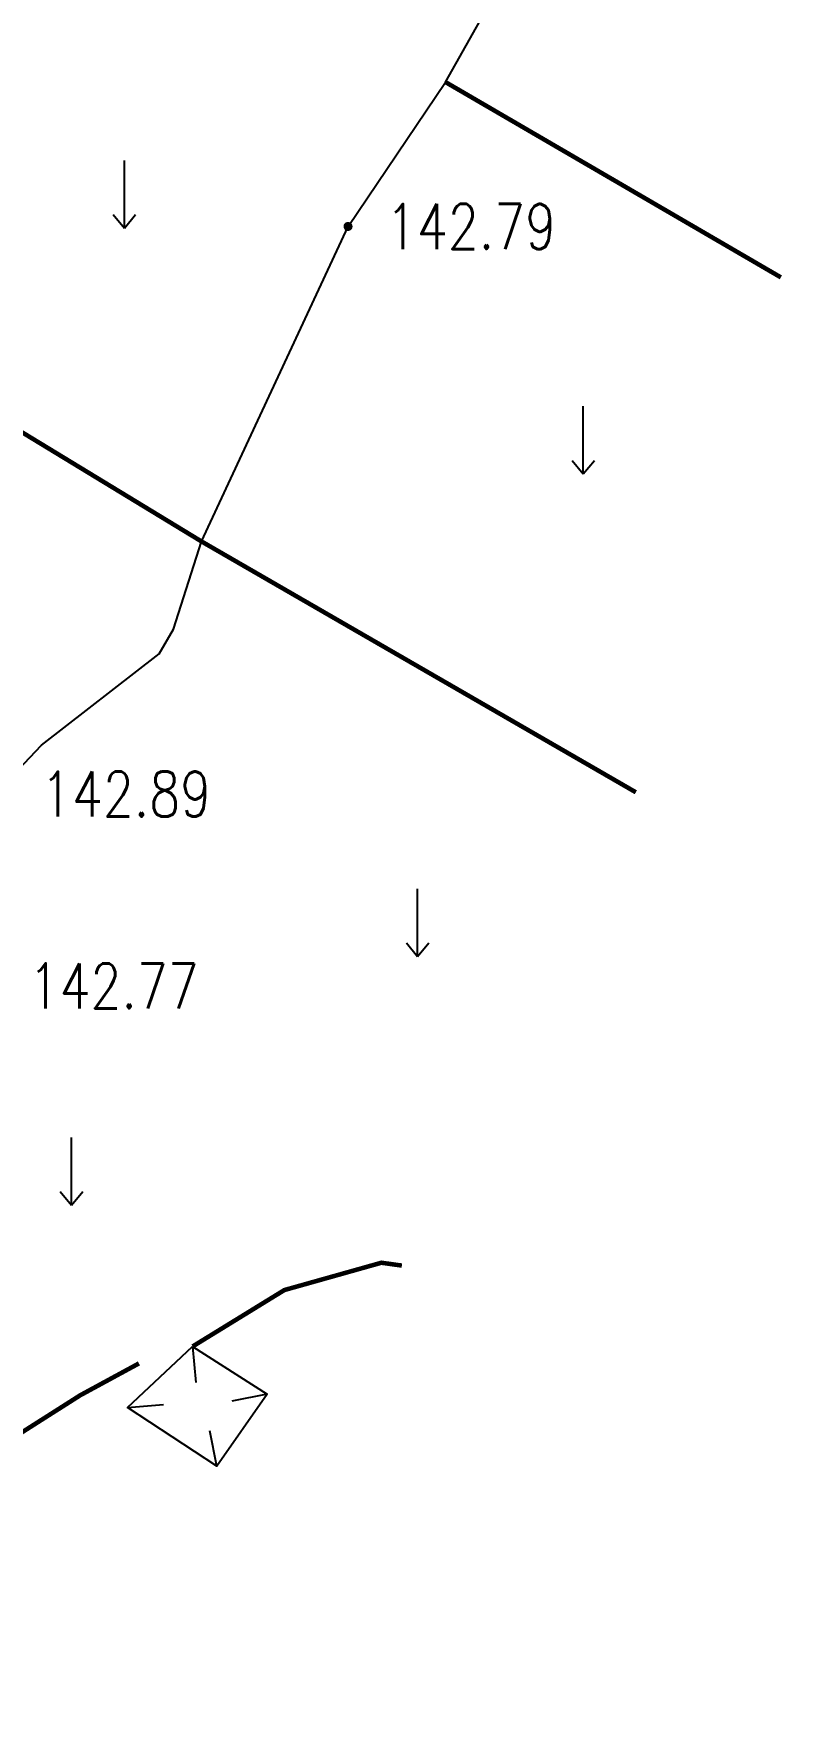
# Model space of a CAD drawing. Extents: x 529262 to 576451, y 2694391 to 2717535.
# Drawn here: x 562878.59 to 562895.19, y 2709514.26 to 2709551.83 of the extents above; entities that cross this region are included whole.
import ezdxf
from ezdxf.enums import TextEntityAlignment as Align

# ---------------------------------------------------------------- set-up
doc = ezdxf.new("R2010")
doc.units = 0
for name, color, linetype in [('DMTZ', 8, 'Continuous'), ('GCD', 8, 'Continuous'), ('JMD', 8, 'Continuous'), ('ZBTZ', 8, 'Continuous')]:
    doc.layers.add(name, color=color, linetype=linetype)
doc.styles.add('HZ', font='rs.shx', dxfattribs={"width": 0.8, "bigfont": 'hztxt.shx'})
doc.linetypes.add('10421', pattern='A,2,[150,AAA.SHX,S=0.5,R=0,X=0,Y=0.5],1e-11', length=2)

# ---------------------------------------------------------------- blocks, each defined once
blk = doc.blocks.new('gc120')
at = {"color": 8}
for p, q in [((0, 0), (0, 3)), ((-0.5, 0.6), (0, 0)), ((0, 0), (0.5, 0.6))]:
    blk.add_line(p, q, dxfattribs=at)
blk = doc.blocks.new('GC200')
at = {"linetype": 'Continuous', "const_width": 0.2, "flags": 128}
blk.add_lwpolyline([(-0.1, 0, 1), (0.1, 0, 1)], format="xyb", close=True, dxfattribs=at)

msp = doc.modelspace()

# ---------------------------------------------------------------- linework, layer by layer
at = {"layer": 'DMTZ', "linetype": '10421'}
msp.add_lwpolyline([(562878.245, 2709535.537), (562878.753, 2709536.07), (562881.364, 2709538.097), (562881.678, 2709538.642), (562882.298, 2709540.586), (562885.546, 2709547.563), (562887.706, 2709550.76), (562889.768, 2709554.422)], dxfattribs=at)
at = {"layer": 'JMD', "linetype": 'Continuous'}
for p, q in [((562882.103, 2709522.754), (562882.177, 2709521.958)), ((562883.754, 2709521.698), (562882.969, 2709521.542)), ((562880.663, 2709521.398), (562881.46, 2709521.467)), ((562882.639, 2709520.099), (562882.487, 2709520.885))]:
    msp.add_line(p, q, dxfattribs=at)
msp.add_lwpolyline([(562882.103, 2709522.754), (562883.754, 2709521.698), (562882.639, 2709520.099), (562880.663, 2709521.398)], close=True, dxfattribs=at)
at = {"layer": 'ZBTZ', "linetype": 'Continuous', "const_width": 0.1, "flags": 128}
for points in [[(562887.706, 2709550.76), (562895.136, 2709546.435)], [(562882.298, 2709540.586), (562873.674, 2709545.831)], [(562882.298, 2709540.586), (562891.923, 2709535.029)]]:
    msp.add_lwpolyline(points, dxfattribs=at)
at = {"layer": 'ZBTZ', "linetype": 'Continuous', "const_width": 0.1}
for points in [[(562886.739, 2709524.545), (562886.285, 2709524.608), (562884.136, 2709524.003), (562882.103, 2709522.754)], [(562880.913, 2709522.378), (562879.614, 2709521.673), (562868.376, 2709514.532), (562867.91, 2709514.356), (562867.347, 2709514.306)]]:
    msp.add_lwpolyline(points, dxfattribs=at)

# ---------------------------------------------------------------- block references
at = {"layer": 'GCD', "linetype": 'Continuous', "xscale": 0.5, "yscale": 0.5}
msp.add_blockref('GC200', (562885.546, 2709547.563, 142.793), dxfattribs=at)
at = {"layer": 'ZBTZ', "linetype": 'Continuous', "xscale": 0.5, "yscale": 0.5}
for p in [(562880.59, 2709547.527), (562890.759, 2709542.081), (562887.088, 2709531.391), (562879.421, 2709525.885)]:
    msp.add_blockref('gc120', p, dxfattribs=at)

# ---------------------------------------------------------------- texts
at = {"layer": 'GCD', "linetype": 'Continuous', "style": 'HZ', "width": 0.8}
for s, p in [('142.79', (562888.271, 2709547.563)), ('142.89', (562880.628, 2709534.989)), ('142.77', (562880.353, 2709530.74))]:
    msp.add_text(s, height=1, dxfattribs=at).set_placement(p, align=Align.MIDDLE)

doc.saveas('drawing.dxf')
